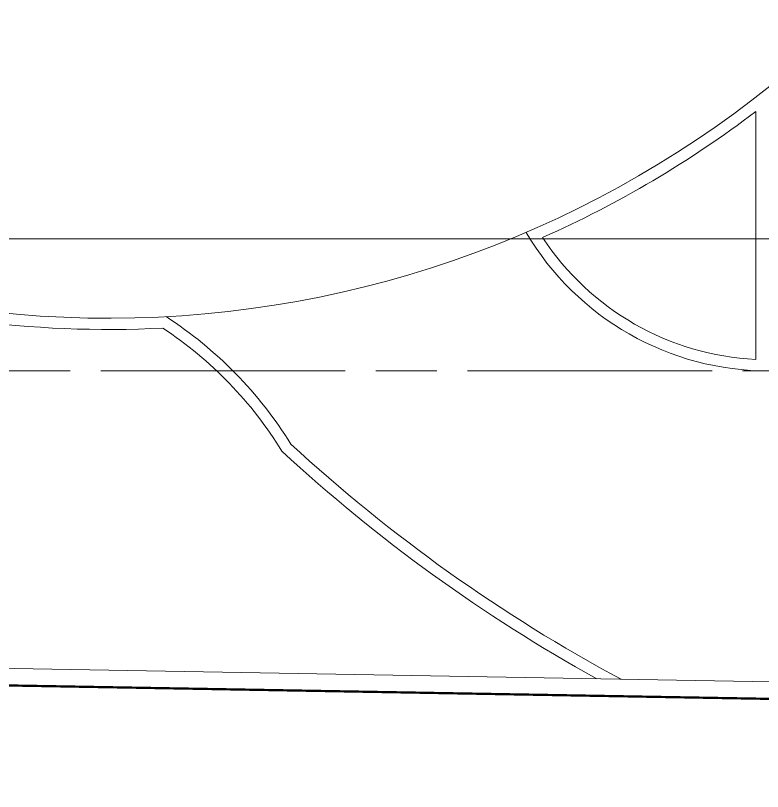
# Model space of a CAD drawing. Header units: millimetres. Extents: x -280308 to 6402717, y -14 to 2073074.
# Drawn here: x -43512 to -36914, y 549708 to 556564 of the extents above; entities that cross this region are included whole.
import ezdxf
from ezdxf.enums import TextEntityAlignment as Align

# ---------------------------------------------------------------- set-up
doc = ezdxf.new("R2010")
doc.units = ezdxf.units.MM
doc.linetypes.add('ACAD_ISO08W100', pattern=[36, 24, -3, 6, -3])
doc.layers.get('0').update_dxf_attribs({"lineweight": 0})
for name, color, linetype, lineweight in [('A-ANNOTATION', 144, 'Continuous', 0), ('A-FURN-EQPM', 177, 'Continuous', 0), ('A-Z22-T-Anno_Text', 152, 'Continuous', 9)]:
    doc.layers.add(name, color=color, linetype=linetype, lineweight=lineweight)
doc.layers.add('A-TEXT', color=254, linetype='Continuous')
doc.styles.get("Standard").update_dxf_attribs({"font": 'arial.ttf'})
doc.styles.add('TGF_A', font='arial.ttf')

# ---------------------------------------------------------------- blocks, each defined once
blk = doc.blocks.new('A$C834590f0')
at = {"ltscale": 0.25}
blk.add_line((-61280.9, -20455.4), (-61280.9, -18265.6), dxfattribs=at)
at = {"ltscale": 0.25, "const_width": 20}
blk.add_lwpolyline([(-44.4, -24263.4), (0, 0), (-3125.8, 64.9), (-32847.2, 174.1), (-65522.7, 65.4), (-70322.8, 713.8), (-73525.8, -22668.2), (-68682, -23322.5), (-34726.2, -23921.2), (-16877, -24229.6), (-44.4, -24263.4), (0, 0)], dxfattribs=at)
at = {"ltscale": 0.25}
for centre, radius, start, end in [((-66998.6, -10741.1), 9350.4, 262.4048, 342.62601), ((-66998.6, -10741.1), 9450.4, 293.93984, 307.23041), ((-61165.8, -18069.5), 2488.7, 210.51298, 270.08628), ((-61165.8, -18069.5), 2388.7, 213.2294, 267.23727), ((-68446.7, -23094.5), 3595.7, 31.72758, 57.03673), ((-66998.6, -10741.1), 9450.4, 262.4048, 272.91719), ((-68446.7, -23094.5), 3495.7, 31.50495, 56.50785), ((-55708.2, -10701.6), 14282.7, 227.33217, 241.74456), ((-55708.2, -10701.6), 14382.7, 227.2771, 240.98067)]:
    blk.add_arc(centre, radius, start, end, dxfattribs=at)
at = {"layer": 'A-FURN-EQPM', "color": 0, "linetype": 'ByBlock', "lineweight": -2, "ltscale": 0.25}
blk.add_lwpolyline([(-194.2, -24113.1), (-150.3, -146.9), (-3127.6, -85.1), (-32847.3, 24.1), (-65532.5, -84.6), (-70194.5, 545.1), (-73356.8, -22539.7), (-68670.6, -23172.7), (-34723.6, -23771.3), (-16875.6, -24079.6)], close=True, dxfattribs=at)
blk = doc.blocks.new('A$Cf856f872')
at = {"ltscale": 0.25}
blk.add_blockref('A$C834590f0', (70322.8, -713.8), dxfattribs=at)
blk = doc.blocks.new('*U539')
at = {"layer": 'A-ANNOTATION', "linetype": 'ACAD_ISO08W100', "ltscale": 0.25}
blk.add_lwpolyline([(0, -7.641), (0, -228.348)], dxfattribs=at)
at = {"layer": 'A-TEXT'}
blk.add_attdef('N', text='', height=0.9, dxfattribs=at).set_placement((0, 2.75), align=Align.MIDDLE_CENTER)
blk = doc.blocks.new('A$Cf37525da')
at = {"color": 124, "xscale": -360.0000000000001, "yscale": 360.0000000000001, "zscale": 360.0000000000001, "rotation": 270}
blk.add_blockref('*U539', (4643.8, -19600), dxfattribs=at)
blk = doc.blocks.new('*U540')
at = {"lineweight": -2}
blk.add_lwpolyline([(0.2344, 0), (7.6317, 0)], dxfattribs=at)
at = {"color": 7, "lineweight": -2, "style": 'TGF_A', "flags": 8}
for tag, height, p in [('NOTE1', 0.0625, (0, 0.3375)), ('DET', 0.0938, (0, 0.0961)), ('SHT', 0.075, (0, -0.1021)), ('NOTE2', 0.0625, (0, -0.3994))]:
    blk.add_attdef(tag, text='', height=height, dxfattribs=at).set_placement(p, align=Align.MIDDLE)
blk = doc.blocks.new('A$Cba193409')
at = {"layer": 'A-Z22-T-Anno_Text', "color": 7, "xscale": 4266.666666600002, "yscale": 4266.666666600002, "zscale": 4266.666666600002}
blk.add_blockref('*U540', (-74879.7, -18683), dxfattribs=at)
blk = doc.blocks.new('4')
at = {"ltscale": 0.25}
blk.add_blockref('A$Cf856f872', (-46014.9, 574695.2), dxfattribs=at)
blk.add_blockref('A$Cf37525da', (22307.9, 573023.3), dxfattribs=at)
at = {"layer": 'A-FURN-EQPM', "color": 0, "linetype": 'ByBlock', "lineweight": -2, "ltscale": 0.25}
blk.add_blockref('A$Cba193409', (22557.9, 573273.3), dxfattribs=at)

msp = doc.modelspace()

# ---------------------------------------------------------------- block references
msp.add_blockref('4', (0, 0))

doc.saveas('drawing.dxf')
